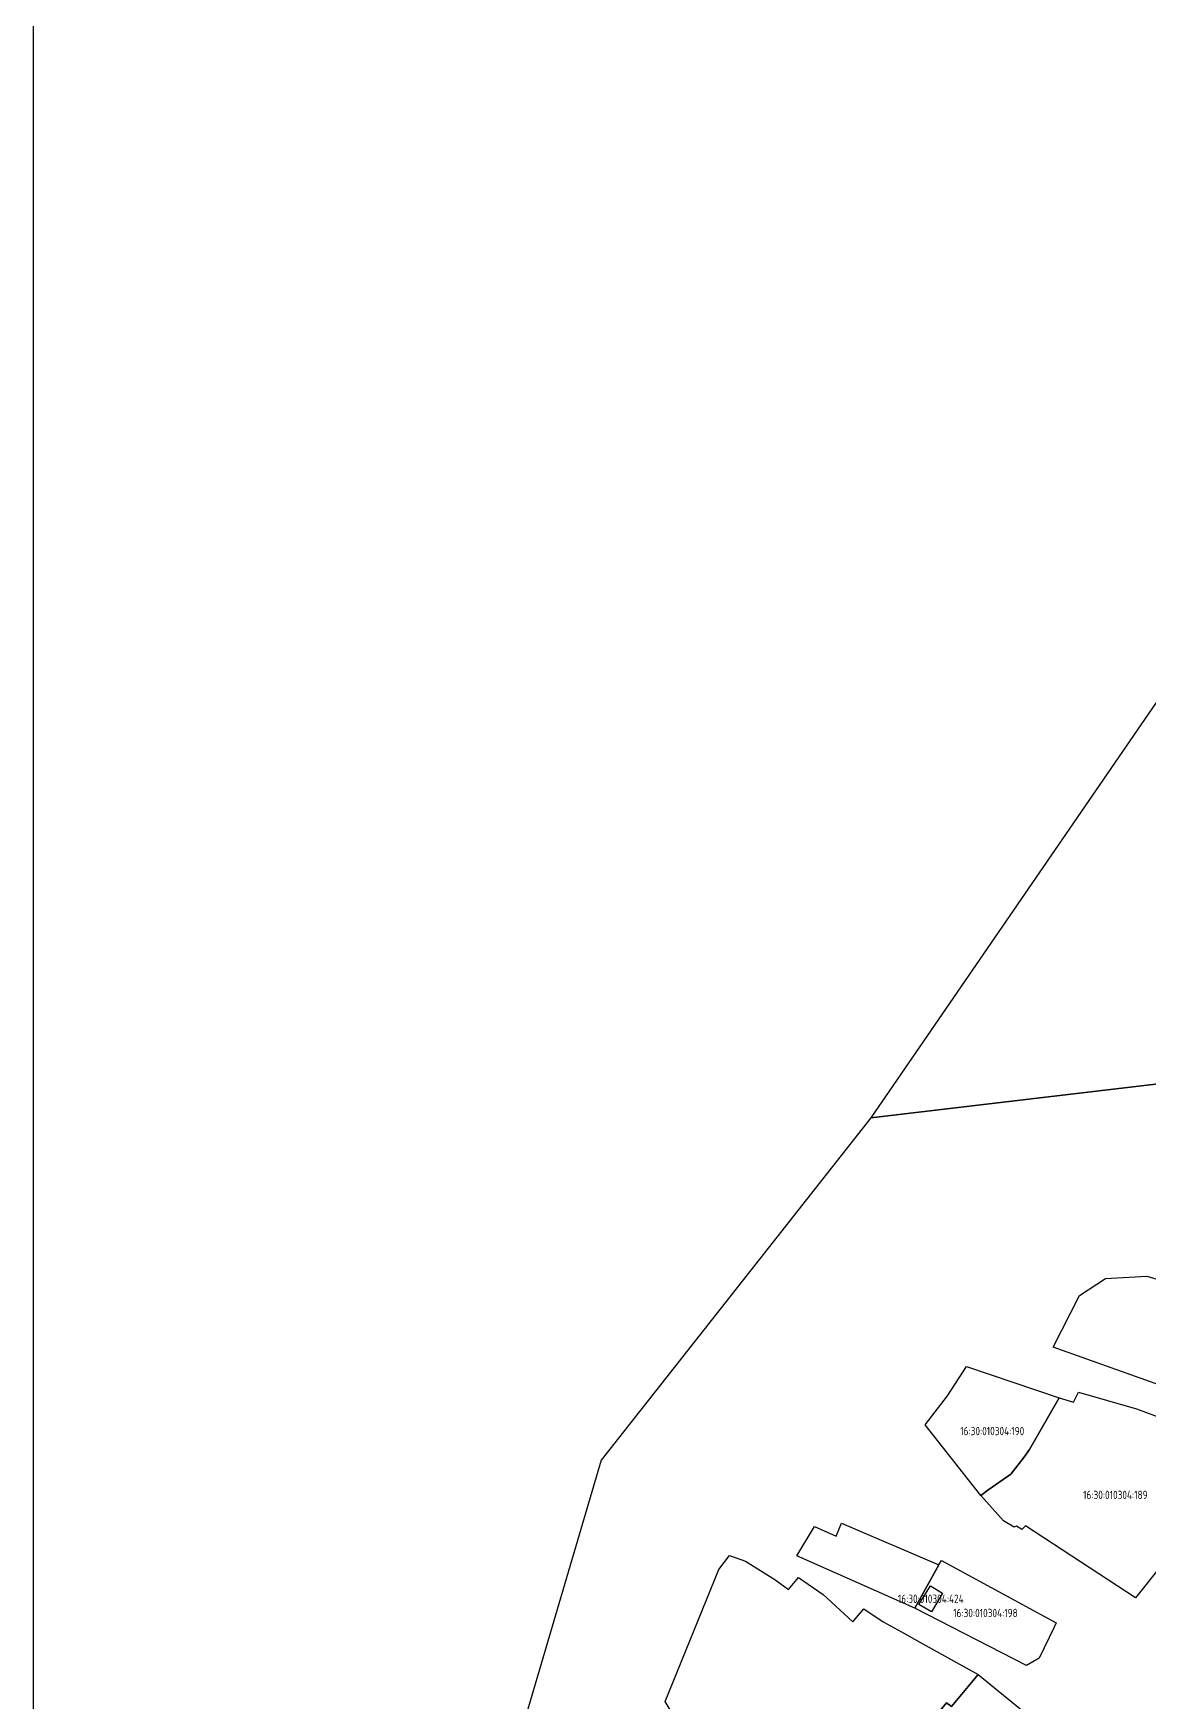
# Model space of a CAD drawing. Header units: metres. Extents: x 2284092 to 2335310, y 454860 to 483236.
# Drawn here: x 2284091.8 to 2284359, y 455182.8 to 455582.5 of the extents above; entities that cross this region are included whole.
import ezdxf
from ezdxf.enums import TextEntityAlignment as Align

# ---------------------------------------------------------------- set-up
doc = ezdxf.new("R2010")
doc.units = ezdxf.units.M
for name, color, linetype in [('b', 7, 'Continuous'), ('D', 1, 'Continuous'), ('LABELS', 254, 'Continuous'), ('P', 94, 'Continuous')]:
    doc.layers.add(name, color=color, linetype=linetype)
doc.styles.get("Standard").update_dxf_attribs({"font": 'eskdu.shx'})

msp = doc.modelspace()

# ---------------------------------------------------------------- linework, layer by layer
at = {"linetype": 'Continuous'}
msp.add_lwpolyline([(2284091.77, 456001.5), (2285702.08, 456001.5), (2285702.08, 454859.8), (2284091.77, 454859.8)], close=True, dxfattribs=at)
at = {"layer": 'b', "linetype": 'Continuous'}
msp.add_lwpolyline([(2284400.46, 455452.39), (2284362.59, 455424.7), (2284292.45, 455322.69), (2284378.23, 455332.83), (2284465.8, 455326.3), (2284589.4, 455364.3), (2284647.1, 455343.8), (2284731.2, 455423), (2284803.4, 455418.7), (2284841.5, 455421.2), (2285132.4, 455641.7), (2285249.4, 455625.3), (2285143.47, 455740.54), (2285079.3, 455808.6), (2285088.13, 455821.89), (2285062.82, 455841.71), (2284892, 456015.6)], close=True, dxfattribs=at)
msp.add_lwpolyline([(2284650.33, 455245.35), (2284617.86, 455267.43), (2284586.27, 455274.14), (2284572.54, 455272.82), (2284572.62, 455273.25), (2284563.39, 455273.4), (2284563.25, 455272.05), (2284554.49, 455272.2), (2284551.04, 455272.21), (2284508.7, 455286.2), (2284465.8, 455326.3), (2284378.23, 455332.83), (2284292.45, 455322.69), (2284227.82, 455240.64), (2284208.61, 455175.31)], dxfattribs=at)
at = {"layer": 'D', "linetype": 'Continuous'}
msp.add_lwpolyline([(2284306.74, 455210.5), (2284309.67, 455208.8), (2284306.97, 455204.32), (2284304, 455206.02)], close=True, dxfattribs=at)
at = {"layer": 'P', "linetype": 'Continuous'}
for points in [[(2284342.43, 455280.09), (2284348.72, 455284.14), (2284358.63, 455284.73), (2284372.22, 455280.61), (2284385.24, 455277.04), (2284393.61, 455274.67), (2284396.44, 455273.19), (2284395.62, 455267.3), (2284414.64, 455261.69), (2284417.84, 455260.79), (2284427.72, 455258.09), (2284425.14, 455244.18), (2284422, 455232.95), (2284383.94, 455250.73), (2284336.19, 455267.74)], [(2284315.41, 455263.08), (2284337.62, 455255.54), (2284330.46, 455243.17), (2284329.14, 455241.25), (2284326.03, 455237.24), (2284320.52, 455233.48), (2284318.85, 455232.14), (2284305.5, 455249.06), (2284310.82, 455256.08)], [(2284380.69, 455236.23), (2284376.52, 455231.59), (2284370.04, 455224.38), (2284362.85, 455216.39), (2284355.9, 455207.66), (2284329.54, 455224.86), (2284328.65, 455224.04), (2284327.33, 455224.83), (2284326.81, 455224.6), (2284324.28, 455226.07), (2284318.85, 455232.14), (2284320.52, 455233.48), (2284326.03, 455237.24), (2284329.14, 455241.25), (2284330.46, 455243.17), (2284337.62, 455255.54), (2284341.04, 455254.51), (2284342.2, 455256.96), (2284356.12, 455252.92), (2284366.95, 455248.91), (2284382.74, 455242.47), (2284383.27, 455239.1)], [(2284308.77, 455215.53), (2284302.98, 455205.2), (2284274.71, 455217.7), (2284279, 455224.74), (2284284.17, 455222.43), (2284285.47, 455225.51)], [(2284271.5, 455135.59), (2284243.21, 455182.8), (2284256, 455214.44), (2284258.59, 455217.83), (2284262.41, 455216.43), (2284269.48, 455212.04), (2284272.73, 455209.64), (2284275.13, 455212.55), (2284281.03, 455208.44), (2284288.11, 455201.91), (2284290.81, 455205.05), (2284295.45, 455201.91), (2284299.8, 455199.51), (2284304.2, 455197.04), (2284318.17, 455189.3), (2284311.8, 455181.6), (2284310.61, 455182.46)], [(2284302.98, 455205.2), (2284308.77, 455215.53), (2284309.37, 455216.6), (2284336.85, 455201.68), (2284336.4, 455200.63), (2284332.84, 455193.22), (2284329.73, 455191.44)], [(2284310.61, 455182.46), (2284311.8, 455181.6), (2284318.17, 455189.3), (2284332.09, 455177.93), (2284323.77, 455167.35), (2284279.89, 455116.09), (2284271.5, 455135.59)]]:
    msp.add_lwpolyline(points, close=True, dxfattribs=at)

# ---------------------------------------------------------------- texts
at = {"layer": 'LABELS', "color": 0}
for s, p in [('16:30:010304:190', (2284321.56, 455247.61)), ('16:30:010304:189', (2284351.06, 455232.31)), ('16:30:010304:424', (2284306.83, 455207.41)), ('16:30:010304:198', (2284319.92, 455204.02))]:
    msp.add_text(s, height=2, dxfattribs=at).set_placement(p, align=Align.MIDDLE_CENTER)

doc.saveas('drawing.dxf')
